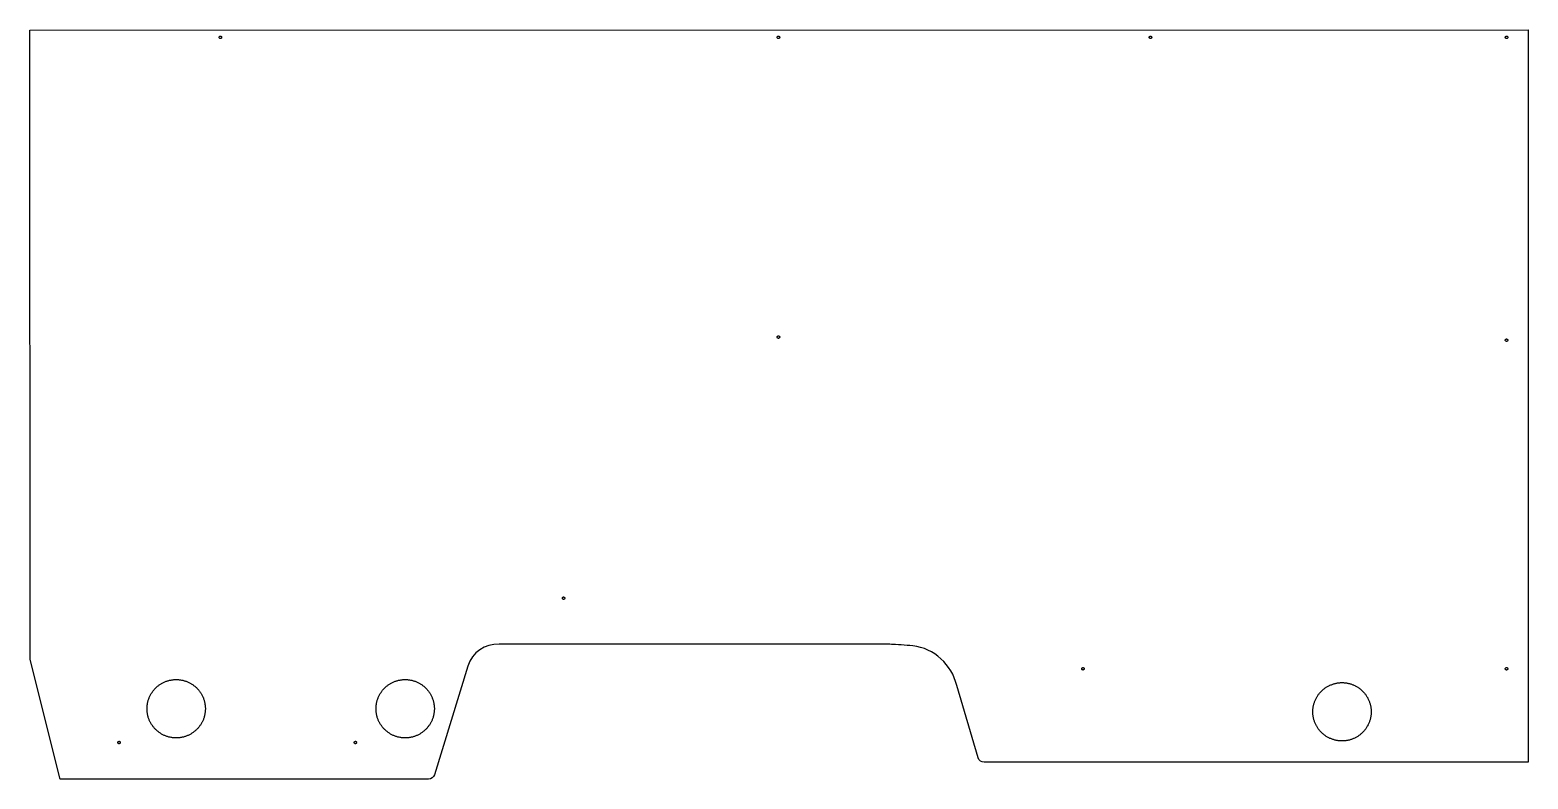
# Model space of a CAD drawing. Extents: x 358 to 7671, y 1345 to 7758.
# Drawn here: x 1584 to 4024, y 3056 to 4275 of the extents above; entities that cross this region are included whole.
import ezdxf

# ---------------------------------------------------------------- set-up
doc = ezdxf.new("R2010")
doc.units = 0
doc.layers.add('Default Layer', color=1, linetype='CONTINUOUS')

msp = doc.modelspace()

# ---------------------------------------------------------------- linework, layer by layer
at = {"layer": 'Default Layer'}
msp.add_lwpolyline([(1584, 4275.3), (4024.2, 4275.4), (4024.2, 3083.2), (3618.7, 3083.2), (3138.2, 3083.2, -0.342166), (3128.5, 3090.7), (3093.6, 3208.2, 0.312255), (3021.9, 3273), (3017.3, 3273.3), (3012.6, 3273.6), (3003.3, 3274.2), (2998.7, 3274.5), (2994, 3274.8), (2989.4, 3275.1), (2987.1, 3275.2), (2984.7, 3275.3), (2982.4, 3275.3), (2977.8, 3275.3), (2962.4, 3275.4), (2939.4, 3275.4), (2909.7, 3275.4), (2833.7, 3275.4), (2741.3, 3275.4), (2535.5, 3275.3), (2436.1, 3275.3), (2348.4, 3275.3, 0.346951), (2297.5, 3239.9), (2242.9, 3063, -0.328982), (2233.3, 3056), (1927.8, 3056), (1633, 3056), (1584.2, 3250.4), (1584, 4275.3)], format="xyb", close=True, dxfattribs=at)
for points in [[(1896.2, 4263.4), (1896.2, 4263.2), (1896.1, 4263), (1896.1, 4262.8), (1896, 4262.7), (1895.9, 4262.5), (1895.8, 4262.3), (1895.7, 4262.2), (1895.6, 4262), (1895.5, 4261.9), (1895.3, 4261.8), (1895.1, 4261.7), (1895, 4261.6), (1894.8, 4261.5), (1894.6, 4261.5), (1894.4, 4261.4), (1894.2, 4261.4), (1894, 4261.4), (1893.8, 4261.5), (1893.6, 4261.5), (1893.4, 4261.6), (1893.2, 4261.7), (1893.1, 4261.8), (1892.9, 4261.9), (1892.8, 4262), (1892.6, 4262.2), (1892.5, 4262.3), (1892.4, 4262.5), (1892.3, 4262.7), (1892.3, 4262.8), (1892.2, 4263), (1892.2, 4263.2), (1892.2, 4263.4), (1892.2, 4263.6), (1892.2, 4263.8), (1892.3, 4264), (1892.3, 4264.2), (1892.4, 4264.4), (1892.5, 4264.6), (1892.6, 4264.7), (1892.8, 4264.8), (1892.9, 4265), (1893.1, 4265.1), (1893.2, 4265.2), (1893.4, 4265.3), (1893.6, 4265.3), (1893.8, 4265.4), (1894, 4265.4), (1894.2, 4265.4), (1894.4, 4265.4), (1894.6, 4265.4), (1894.8, 4265.3), (1895, 4265.3), (1895.1, 4265.2), (1895.3, 4265.1), (1895.5, 4265), (1895.6, 4264.8), (1895.7, 4264.7), (1895.8, 4264.6), (1895.9, 4264.4), (1896, 4264.2), (1896.1, 4264), (1896.1, 4263.8), (1896.2, 4263.6), (1896.2, 4263.4)], [(2805.2, 4263.4), (2805.2, 4263.2), (2805.1, 4263), (2805.1, 4262.8), (2805, 4262.7), (2804.9, 4262.5), (2804.8, 4262.3), (2804.7, 4262.2), (2804.6, 4262), (2804.5, 4261.9), (2804.3, 4261.8), (2804.1, 4261.7), (2804, 4261.6), (2803.8, 4261.5), (2803.6, 4261.5), (2803.4, 4261.4), (2803.2, 4261.4), (2803, 4261.4), (2802.8, 4261.5), (2802.6, 4261.5), (2802.4, 4261.6), (2802.2, 4261.7), (2802.1, 4261.8), (2801.9, 4261.9), (2801.8, 4262), (2801.6, 4262.2), (2801.5, 4262.3), (2801.4, 4262.5), (2801.3, 4262.7), (2801.3, 4262.8), (2801.2, 4263), (2801.2, 4263.2), (2801.2, 4263.4), (2801.2, 4263.6), (2801.2, 4263.8), (2801.3, 4264), (2801.3, 4264.2), (2801.4, 4264.4), (2801.5, 4264.6), (2801.6, 4264.7), (2801.8, 4264.8), (2801.9, 4265), (2802.1, 4265.1), (2802.2, 4265.2), (2802.4, 4265.3), (2802.6, 4265.3), (2802.8, 4265.4), (2803, 4265.4), (2803.2, 4265.4), (2803.4, 4265.4), (2803.6, 4265.4), (2803.8, 4265.3), (2804, 4265.3), (2804.1, 4265.2), (2804.3, 4265.1), (2804.5, 4265), (2804.6, 4264.8), (2804.7, 4264.7), (2804.8, 4264.6), (2804.9, 4264.4), (2805, 4264.2), (2805.1, 4264), (2805.1, 4263.8), (2805.2, 4263.6), (2805.2, 4263.4)], [(3411.2, 4263.4), (3411.2, 4263.2), (3411.1, 4263), (3411.1, 4262.8), (3411, 4262.7), (3410.9, 4262.5), (3410.8, 4262.3), (3410.7, 4262.2), (3410.6, 4262), (3410.5, 4261.9), (3410.3, 4261.8), (3410.1, 4261.7), (3410, 4261.6), (3409.8, 4261.5), (3409.6, 4261.5), (3409.4, 4261.4), (3409.2, 4261.4), (3409, 4261.4), (3408.8, 4261.5), (3408.6, 4261.5), (3408.4, 4261.6), (3408.2, 4261.7), (3408.1, 4261.8), (3407.9, 4261.9), (3407.8, 4262), (3407.6, 4262.2), (3407.5, 4262.3), (3407.4, 4262.5), (3407.3, 4262.7), (3407.3, 4262.8), (3407.2, 4263), (3407.2, 4263.2), (3407.2, 4263.4), (3407.2, 4263.6), (3407.2, 4263.8), (3407.3, 4264), (3407.3, 4264.2), (3407.4, 4264.4), (3407.5, 4264.6), (3407.6, 4264.7), (3407.8, 4264.8), (3407.9, 4265), (3408.1, 4265.1), (3408.2, 4265.2), (3408.4, 4265.3), (3408.6, 4265.3), (3408.8, 4265.4), (3409, 4265.4), (3409.2, 4265.4), (3409.4, 4265.4), (3409.6, 4265.4), (3409.8, 4265.3), (3410, 4265.3), (3410.1, 4265.2), (3410.3, 4265.1), (3410.5, 4265), (3410.6, 4264.8), (3410.7, 4264.7), (3410.8, 4264.6), (3410.9, 4264.4), (3411, 4264.2), (3411.1, 4264), (3411.1, 4263.8), (3411.2, 4263.6), (3411.2, 4263.4)], [(3991.2, 4263.4), (3991.2, 4263.2), (3991.1, 4263), (3991.1, 4262.8), (3991, 4262.7), (3990.9, 4262.5), (3990.8, 4262.3), (3990.7, 4262.2), (3990.6, 4262), (3990.5, 4261.9), (3990.3, 4261.8), (3990.1, 4261.7), (3990, 4261.6), (3989.8, 4261.5), (3989.6, 4261.5), (3989.4, 4261.4), (3989.2, 4261.4), (3989, 4261.4), (3988.8, 4261.5), (3988.6, 4261.5), (3988.4, 4261.6), (3988.2, 4261.7), (3988.1, 4261.8), (3987.9, 4261.9), (3987.8, 4262), (3987.6, 4262.2), (3987.5, 4262.3), (3987.4, 4262.5), (3987.3, 4262.7), (3987.3, 4262.8), (3987.2, 4263), (3987.2, 4263.2), (3987.2, 4263.4), (3987.2, 4263.6), (3987.2, 4263.8), (3987.3, 4264), (3987.3, 4264.2), (3987.4, 4264.4), (3987.5, 4264.6), (3987.6, 4264.7), (3987.8, 4264.8), (3987.9, 4265), (3988.1, 4265.1), (3988.2, 4265.2), (3988.4, 4265.3), (3988.6, 4265.3), (3988.8, 4265.4), (3989, 4265.4), (3989.2, 4265.4), (3989.4, 4265.4), (3989.6, 4265.4), (3989.8, 4265.3), (3990, 4265.3), (3990.1, 4265.2), (3990.3, 4265.1), (3990.5, 4265), (3990.6, 4264.8), (3990.7, 4264.7), (3990.8, 4264.6), (3990.9, 4264.4), (3991, 4264.2), (3991.1, 4264), (3991.1, 4263.8), (3991.2, 4263.6), (3991.2, 4263.4)], [(2805.2, 3775.4), (2805.2, 3775.2), (2805.1, 3775), (2805.1, 3774.8), (2805, 3774.7), (2804.9, 3774.5), (2804.8, 3774.3), (2804.7, 3774.2), (2804.6, 3774), (2804.5, 3773.9), (2804.3, 3773.8), (2804.1, 3773.7), (2804, 3773.6), (2803.8, 3773.5), (2803.6, 3773.5), (2803.4, 3773.4), (2803.2, 3773.4), (2803, 3773.4), (2802.8, 3773.5), (2802.6, 3773.5), (2802.4, 3773.6), (2802.2, 3773.7), (2802.1, 3773.8), (2801.9, 3773.9), (2801.8, 3774), (2801.6, 3774.2), (2801.5, 3774.3), (2801.4, 3774.5), (2801.3, 3774.7), (2801.3, 3774.8), (2801.2, 3775), (2801.2, 3775.2), (2801.2, 3775.4), (2801.2, 3775.6), (2801.2, 3775.8), (2801.3, 3776), (2801.3, 3776.2), (2801.4, 3776.4), (2801.5, 3776.6), (2801.6, 3776.7), (2801.8, 3776.8), (2801.9, 3777), (2802.1, 3777.1), (2802.2, 3777.2), (2802.4, 3777.3), (2802.6, 3777.3), (2802.8, 3777.4), (2803, 3777.4), (2803.2, 3777.4), (2803.4, 3777.4), (2803.6, 3777.4), (2803.8, 3777.3), (2804, 3777.3), (2804.1, 3777.2), (2804.3, 3777.1), (2804.5, 3777), (2804.6, 3776.8), (2804.7, 3776.7), (2804.8, 3776.6), (2804.9, 3776.4), (2805, 3776.2), (2805.1, 3776), (2805.1, 3775.8), (2805.2, 3775.6), (2805.2, 3775.4)], [(3991.2, 3770.4), (3991.2, 3770.2), (3991.1, 3770), (3991.1, 3769.8), (3991, 3769.7), (3990.9, 3769.5), (3990.8, 3769.3), (3990.7, 3769.2), (3990.6, 3769), (3990.5, 3768.9), (3990.3, 3768.8), (3990.1, 3768.7), (3990, 3768.6), (3989.8, 3768.5), (3989.6, 3768.5), (3989.4, 3768.4), (3989.2, 3768.4), (3989, 3768.4), (3988.8, 3768.5), (3988.6, 3768.5), (3988.4, 3768.6), (3988.2, 3768.7), (3988.1, 3768.8), (3987.9, 3768.9), (3987.8, 3769), (3987.6, 3769.2), (3987.5, 3769.3), (3987.4, 3769.5), (3987.3, 3769.7), (3987.3, 3769.8), (3987.2, 3770), (3987.2, 3770.2), (3987.2, 3770.4), (3987.2, 3770.6), (3987.2, 3770.8), (3987.3, 3771), (3987.3, 3771.2), (3987.4, 3771.4), (3987.5, 3771.6), (3987.6, 3771.7), (3987.8, 3771.8), (3987.9, 3772), (3988.1, 3772.1), (3988.2, 3772.2), (3988.4, 3772.3), (3988.6, 3772.3), (3988.8, 3772.4), (3989, 3772.4), (3989.2, 3772.4), (3989.4, 3772.4), (3989.6, 3772.4), (3989.8, 3772.3), (3990, 3772.3), (3990.1, 3772.2), (3990.3, 3772.1), (3990.5, 3772), (3990.6, 3771.8), (3990.7, 3771.7), (3990.8, 3771.6), (3990.9, 3771.4), (3991, 3771.2), (3991.1, 3771), (3991.1, 3770.8), (3991.2, 3770.6), (3991.2, 3770.4)], [(2455.2, 3350.4), (2455.2, 3350.2), (2455.1, 3350), (2455.1, 3349.8), (2455, 3349.7), (2454.9, 3349.5), (2454.8, 3349.3), (2454.7, 3349.2), (2454.6, 3349), (2454.5, 3348.9), (2454.3, 3348.8), (2454.1, 3348.7), (2454, 3348.6), (2453.8, 3348.5), (2453.6, 3348.5), (2453.4, 3348.4), (2453.2, 3348.4), (2453, 3348.4), (2452.8, 3348.5), (2452.6, 3348.5), (2452.4, 3348.6), (2452.2, 3348.7), (2452.1, 3348.8), (2451.9, 3348.9), (2451.8, 3349), (2451.6, 3349.2), (2451.5, 3349.3), (2451.4, 3349.5), (2451.3, 3349.7), (2451.3, 3349.8), (2451.2, 3350), (2451.2, 3350.2), (2451.2, 3350.4), (2451.2, 3350.6), (2451.2, 3350.8), (2451.3, 3351), (2451.3, 3351.2), (2451.4, 3351.4), (2451.5, 3351.6), (2451.6, 3351.7), (2451.8, 3351.8), (2451.9, 3352), (2452.1, 3352.1), (2452.2, 3352.2), (2452.4, 3352.3), (2452.6, 3352.3), (2452.8, 3352.4), (2453, 3352.4), (2453.2, 3352.4), (2453.4, 3352.4), (2453.6, 3352.4), (2453.8, 3352.3), (2454, 3352.3), (2454.1, 3352.2), (2454.3, 3352.1), (2454.5, 3352), (2454.6, 3351.8), (2454.7, 3351.7), (2454.8, 3351.6), (2454.9, 3351.4), (2455, 3351.2), (2455.1, 3351), (2455.1, 3350.8), (2455.2, 3350.6), (2455.2, 3350.4)], [(3301.2, 3235.4), (3301.2, 3235.2), (3301.1, 3235), (3301.1, 3234.8), (3301, 3234.7), (3300.9, 3234.5), (3300.8, 3234.3), (3300.7, 3234.2), (3300.6, 3234), (3300.5, 3233.9), (3300.3, 3233.8), (3300.1, 3233.7), (3300, 3233.6), (3299.8, 3233.5), (3299.6, 3233.5), (3299.4, 3233.4), (3299.2, 3233.4), (3299, 3233.4), (3298.8, 3233.5), (3298.6, 3233.5), (3298.4, 3233.6), (3298.2, 3233.7), (3298.1, 3233.8), (3297.9, 3233.9), (3297.8, 3234), (3297.6, 3234.2), (3297.5, 3234.3), (3297.4, 3234.5), (3297.3, 3234.7), (3297.3, 3234.8), (3297.2, 3235), (3297.2, 3235.2), (3297.2, 3235.4), (3297.2, 3235.6), (3297.2, 3235.8), (3297.3, 3236), (3297.3, 3236.2), (3297.4, 3236.4), (3297.5, 3236.6), (3297.6, 3236.7), (3297.8, 3236.8), (3297.9, 3237), (3298.1, 3237.1), (3298.2, 3237.2), (3298.4, 3237.3), (3298.6, 3237.3), (3298.8, 3237.4), (3299, 3237.4), (3299.2, 3237.4), (3299.4, 3237.4), (3299.6, 3237.4), (3299.8, 3237.3), (3300, 3237.3), (3300.1, 3237.2), (3300.3, 3237.1), (3300.5, 3237), (3300.6, 3236.8), (3300.7, 3236.7), (3300.8, 3236.6), (3300.9, 3236.4), (3301, 3236.2), (3301.1, 3236), (3301.1, 3235.8), (3301.2, 3235.6), (3301.2, 3235.4)], [(3991.2, 3235.4), (3991.2, 3235.2), (3991.1, 3235), (3991.1, 3234.8), (3991, 3234.7), (3990.9, 3234.5), (3990.8, 3234.3), (3990.7, 3234.2), (3990.6, 3234), (3990.5, 3233.9), (3990.3, 3233.8), (3990.1, 3233.7), (3990, 3233.6), (3989.8, 3233.5), (3989.6, 3233.5), (3989.4, 3233.4), (3989.2, 3233.4), (3989, 3233.4), (3988.8, 3233.5), (3988.6, 3233.5), (3988.4, 3233.6), (3988.2, 3233.7), (3988.1, 3233.8), (3987.9, 3233.9), (3987.8, 3234), (3987.6, 3234.2), (3987.5, 3234.3), (3987.4, 3234.5), (3987.3, 3234.7), (3987.3, 3234.8), (3987.2, 3235), (3987.2, 3235.2), (3987.2, 3235.4), (3987.2, 3235.6), (3987.2, 3235.8), (3987.3, 3236), (3987.3, 3236.2), (3987.4, 3236.4), (3987.5, 3236.6), (3987.6, 3236.7), (3987.8, 3236.8), (3987.9, 3237), (3988.1, 3237.1), (3988.2, 3237.2), (3988.4, 3237.3), (3988.6, 3237.3), (3988.8, 3237.4), (3989, 3237.4), (3989.2, 3237.4), (3989.4, 3237.4), (3989.6, 3237.4), (3989.8, 3237.3), (3990, 3237.3), (3990.1, 3237.2), (3990.3, 3237.1), (3990.5, 3237), (3990.6, 3236.8), (3990.7, 3236.7), (3990.8, 3236.6), (3990.9, 3236.4), (3991, 3236.2), (3991.1, 3236), (3991.1, 3235.8), (3991.2, 3235.6), (3991.2, 3235.4)], [(1774.7, 3170.4), (1774.7, 3171.7), (1774.7, 3172.9), (1774.8, 3174.1), (1774.9, 3175.3), (1775.1, 3176.5), (1775.2, 3177.7), (1775.4, 3178.8), (1775.7, 3180), (1775.9, 3181.2), (1776.2, 3182.3), (1776.5, 3183.4), (1776.8, 3184.6), (1777.2, 3185.7), (1777.6, 3186.8), (1778, 3187.9), (1778.4, 3188.9), (1778.9, 3190), (1779.4, 3191), (1779.9, 3192.1), (1780.4, 3193.1), (1781, 3194.1), (1781.6, 3195.1), (1782.2, 3196), (1782.8, 3197), (1783.4, 3197.9), (1784.1, 3198.9), (1784.8, 3199.8), (1785.5, 3200.6), (1786.3, 3201.5), (1787, 3202.4), (1787.8, 3203.2), (1788.6, 3204), (1789.4, 3204.8), (1790.2, 3205.6), (1791.1, 3206.4), (1792, 3207.1), (1792.9, 3207.8), (1793.8, 3208.5), (1794.7, 3209.2), (1795.6, 3209.8), (1796.6, 3210.5), (1797.6, 3211.1), (1798.5, 3211.6), (1799.5, 3212.2), (1800.6, 3212.7), (1801.6, 3213.2), (1802.6, 3213.7), (1803.7, 3214.2), (1804.8, 3214.6), (1805.9, 3215.1), (1807, 3215.4), (1808.1, 3215.8), (1809.2, 3216.1), (1810.3, 3216.4), (1811.5, 3216.7), (1812.6, 3217), (1813.8, 3217.2), (1815, 3217.4), (1816.1, 3217.6), (1817.3, 3217.7), (1818.5, 3217.8), (1819.7, 3217.9), (1821, 3217.9), (1822.2, 3217.9), (1823.4, 3217.9), (1824.6, 3217.9), (1825.8, 3217.8), (1827, 3217.7), (1828.2, 3217.6), (1829.4, 3217.4), (1830.6, 3217.2), (1831.8, 3217), (1832.9, 3216.7), (1834.1, 3216.4), (1835.2, 3216.1), (1836.3, 3215.8), (1837.4, 3215.4), (1838.5, 3215.1), (1839.6, 3214.6), (1840.7, 3214.2), (1841.7, 3213.7), (1842.8, 3213.2), (1843.8, 3212.7), (1844.8, 3212.2), (1845.8, 3211.6), (1846.8, 3211.1), (1847.8, 3210.5), (1848.7, 3209.8), (1849.7, 3209.2), (1850.6, 3208.5), (1851.5, 3207.8), (1852.4, 3207.1), (1853.3, 3206.4), (1854.1, 3205.6), (1855, 3204.8), (1855.8, 3204), (1856.6, 3203.2), (1857.3, 3202.4), (1858.1, 3201.5), (1858.8, 3200.6), (1859.6, 3199.8), (1860.2, 3198.9), (1860.9, 3197.9), (1861.6, 3197), (1862.2, 3196), (1862.8, 3195.1), (1863.4, 3194.1), (1864, 3193.1), (1864.5, 3192.1), (1865, 3191), (1865.5, 3190), (1866, 3188.9), (1866.4, 3187.9), (1866.8, 3186.8), (1867.2, 3185.7), (1867.6, 3184.6), (1867.9, 3183.4), (1868.2, 3182.3), (1868.5, 3181.2), (1868.7, 3180), (1868.9, 3178.8), (1869.1, 3177.7), (1869.3, 3176.5), (1869.4, 3175.3), (1869.5, 3174.1), (1869.6, 3172.9), (1869.7, 3171.7), (1869.7, 3170.4), (1869.7, 3169.2), (1869.6, 3168), (1869.5, 3166.8), (1869.4, 3165.6), (1869.3, 3164.4), (1869.1, 3163.2), (1868.9, 3162), (1868.7, 3160.9), (1868.5, 3159.7), (1868.2, 3158.6), (1867.9, 3157.4), (1867.6, 3156.3), (1867.2, 3155.2), (1866.8, 3154.1), (1866.4, 3153), (1866, 3151.9), (1865.5, 3150.9), (1865, 3149.8), (1864.5, 3148.8), (1864, 3147.8), (1863.4, 3146.8), (1862.8, 3145.8), (1862.2, 3144.8), (1861.6, 3143.9), (1860.9, 3142.9), (1860.2, 3142), (1859.6, 3141.1), (1858.8, 3140.2), (1858.1, 3139.3), (1857.3, 3138.5), (1856.6, 3137.7), (1855.8, 3136.8), (1855, 3136), (1854.1, 3135.3), (1853.3, 3134.5), (1852.4, 3133.8), (1851.5, 3133.1), (1850.6, 3132.4), (1849.7, 3131.7), (1848.7, 3131), (1847.8, 3130.4), (1846.8, 3129.8), (1845.8, 3129.2), (1844.8, 3128.7), (1843.8, 3128.1), (1842.8, 3127.6), (1841.7, 3127.1), (1840.7, 3126.7), (1839.6, 3126.2), (1838.5, 3125.8), (1837.4, 3125.4), (1836.3, 3125.1), (1835.2, 3124.7), (1834.1, 3124.4), (1832.9, 3124.2), (1831.8, 3123.9), (1830.6, 3123.7), (1829.4, 3123.5), (1828.2, 3123.3), (1827, 3123.2), (1825.8, 3123.1), (1824.6, 3123), (1823.4, 3122.9), (1822.2, 3122.9), (1821, 3122.9), (1819.7, 3123), (1818.5, 3123.1), (1817.3, 3123.2), (1816.1, 3123.3), (1815, 3123.5), (1813.8, 3123.7), (1812.6, 3123.9), (1811.5, 3124.2), (1810.3, 3124.4), (1809.2, 3124.7), (1808.1, 3125.1), (1807, 3125.4), (1805.9, 3125.8), (1804.8, 3126.2), (1803.7, 3126.7), (1802.6, 3127.1), (1801.6, 3127.6), (1800.6, 3128.1), (1799.5, 3128.7), (1798.5, 3129.2), (1797.6, 3129.8), (1796.6, 3130.4), (1795.6, 3131), (1794.7, 3131.7), (1793.8, 3132.4), (1792.9, 3133.1), (1792, 3133.8), (1791.1, 3134.5), (1790.2, 3135.3), (1789.4, 3136), (1788.6, 3136.8), (1787.8, 3137.7), (1787, 3138.5), (1786.3, 3139.3), (1785.5, 3140.2), (1784.8, 3141.1), (1784.1, 3142), (1783.4, 3142.9), (1782.8, 3143.9), (1782.2, 3144.8), (1781.6, 3145.8), (1781, 3146.8), (1780.4, 3147.8), (1779.9, 3148.8), (1779.4, 3149.8), (1778.9, 3150.9), (1778.4, 3151.9), (1778, 3153), (1777.6, 3154.1), (1777.2, 3155.2), (1776.8, 3156.3), (1776.5, 3157.4), (1776.2, 3158.6), (1775.9, 3159.7), (1775.7, 3160.9), (1775.4, 3162), (1775.2, 3163.2), (1775.1, 3164.4), (1774.9, 3165.6), (1774.8, 3166.8), (1774.7, 3168), (1774.7, 3169.2), (1774.7, 3170.4)], [(2147.7, 3170.4), (2147.7, 3171.7), (2147.7, 3172.9), (2147.8, 3174.1), (2147.9, 3175.3), (2148.1, 3176.5), (2148.2, 3177.7), (2148.4, 3178.8), (2148.7, 3180), (2148.9, 3181.2), (2149.2, 3182.3), (2149.5, 3183.4), (2149.8, 3184.6), (2150.2, 3185.7), (2150.6, 3186.8), (2151, 3187.9), (2151.4, 3188.9), (2151.9, 3190), (2152.4, 3191), (2152.9, 3192.1), (2153.4, 3193.1), (2154, 3194.1), (2154.6, 3195.1), (2155.2, 3196), (2155.8, 3197), (2156.4, 3197.9), (2157.1, 3198.9), (2157.8, 3199.8), (2158.5, 3200.6), (2159.3, 3201.5), (2160, 3202.4), (2160.8, 3203.2), (2161.6, 3204), (2162.4, 3204.8), (2163.2, 3205.6), (2164.1, 3206.4), (2165, 3207.1), (2165.9, 3207.8), (2166.8, 3208.5), (2167.7, 3209.2), (2168.6, 3209.8), (2169.6, 3210.5), (2170.6, 3211.1), (2171.5, 3211.6), (2172.5, 3212.2), (2173.6, 3212.7), (2174.6, 3213.2), (2175.6, 3213.7), (2176.7, 3214.2), (2177.8, 3214.6), (2178.9, 3215.1), (2180, 3215.4), (2181.1, 3215.8), (2182.2, 3216.1), (2183.3, 3216.4), (2184.5, 3216.7), (2185.6, 3217), (2186.8, 3217.2), (2188, 3217.4), (2189.1, 3217.6), (2190.3, 3217.7), (2191.5, 3217.8), (2192.7, 3217.9), (2194, 3217.9), (2195.2, 3217.9), (2196.4, 3217.9), (2197.6, 3217.9), (2198.8, 3217.8), (2200, 3217.7), (2201.2, 3217.6), (2202.4, 3217.4), (2203.6, 3217.2), (2204.8, 3217), (2205.9, 3216.7), (2207.1, 3216.4), (2208.2, 3216.1), (2209.3, 3215.8), (2210.4, 3215.4), (2211.5, 3215.1), (2212.6, 3214.6), (2213.7, 3214.2), (2214.7, 3213.7), (2215.8, 3213.2), (2216.8, 3212.7), (2217.8, 3212.2), (2218.8, 3211.6), (2219.8, 3211.1), (2220.8, 3210.5), (2221.7, 3209.8), (2222.7, 3209.2), (2223.6, 3208.5), (2224.5, 3207.8), (2225.4, 3207.1), (2226.3, 3206.4), (2227.1, 3205.6), (2228, 3204.8), (2228.8, 3204), (2229.6, 3203.2), (2230.3, 3202.4), (2231.1, 3201.5), (2231.8, 3200.6), (2232.6, 3199.8), (2233.2, 3198.9), (2233.9, 3197.9), (2234.6, 3197), (2235.2, 3196), (2235.8, 3195.1), (2236.4, 3194.1), (2237, 3193.1), (2237.5, 3192.1), (2238, 3191), (2238.5, 3190), (2239, 3188.9), (2239.4, 3187.9), (2239.8, 3186.8), (2240.2, 3185.7), (2240.6, 3184.6), (2240.9, 3183.4), (2241.2, 3182.3), (2241.5, 3181.2), (2241.7, 3180), (2241.9, 3178.8), (2242.1, 3177.7), (2242.3, 3176.5), (2242.4, 3175.3), (2242.5, 3174.1), (2242.6, 3172.9), (2242.7, 3171.7), (2242.7, 3170.4), (2242.7, 3169.2), (2242.6, 3168), (2242.5, 3166.8), (2242.4, 3165.6), (2242.3, 3164.4), (2242.1, 3163.2), (2241.9, 3162), (2241.7, 3160.9), (2241.5, 3159.7), (2241.2, 3158.6), (2240.9, 3157.4), (2240.6, 3156.3), (2240.2, 3155.2), (2239.8, 3154.1), (2239.4, 3153), (2239, 3151.9), (2238.5, 3150.9), (2238, 3149.8), (2237.5, 3148.8), (2237, 3147.8), (2236.4, 3146.8), (2235.8, 3145.8), (2235.2, 3144.8), (2234.6, 3143.9), (2233.9, 3142.9), (2233.2, 3142), (2232.6, 3141.1), (2231.8, 3140.2), (2231.1, 3139.3), (2230.3, 3138.5), (2229.6, 3137.7), (2228.8, 3136.8), (2228, 3136), (2227.1, 3135.3), (2226.3, 3134.5), (2225.4, 3133.8), (2224.5, 3133.1), (2223.6, 3132.4), (2222.7, 3131.7), (2221.7, 3131), (2220.8, 3130.4), (2219.8, 3129.8), (2218.8, 3129.2), (2217.8, 3128.7), (2216.8, 3128.1), (2215.8, 3127.6), (2214.7, 3127.1), (2213.7, 3126.7), (2212.6, 3126.2), (2211.5, 3125.8), (2210.4, 3125.4), (2209.3, 3125.1), (2208.2, 3124.7), (2207.1, 3124.4), (2205.9, 3124.2), (2204.8, 3123.9), (2203.6, 3123.7), (2202.4, 3123.5), (2201.2, 3123.3), (2200, 3123.2), (2198.8, 3123.1), (2197.6, 3123), (2196.4, 3122.9), (2195.2, 3122.9), (2194, 3122.9), (2192.7, 3123), (2191.5, 3123.1), (2190.3, 3123.2), (2189.1, 3123.3), (2188, 3123.5), (2186.8, 3123.7), (2185.6, 3123.9), (2184.5, 3124.2), (2183.3, 3124.4), (2182.2, 3124.7), (2181.1, 3125.1), (2180, 3125.4), (2178.9, 3125.8), (2177.8, 3126.2), (2176.7, 3126.7), (2175.6, 3127.1), (2174.6, 3127.6), (2173.6, 3128.1), (2172.5, 3128.7), (2171.5, 3129.2), (2170.6, 3129.8), (2169.6, 3130.4), (2168.6, 3131), (2167.7, 3131.7), (2166.8, 3132.4), (2165.9, 3133.1), (2165, 3133.8), (2164.1, 3134.5), (2163.2, 3135.3), (2162.4, 3136), (2161.6, 3136.8), (2160.8, 3137.7), (2160, 3138.5), (2159.3, 3139.3), (2158.5, 3140.2), (2157.8, 3141.1), (2157.1, 3142), (2156.4, 3142.9), (2155.8, 3143.9), (2155.2, 3144.8), (2154.6, 3145.8), (2154, 3146.8), (2153.4, 3147.8), (2152.9, 3148.8), (2152.4, 3149.8), (2151.9, 3150.9), (2151.4, 3151.9), (2151, 3153), (2150.6, 3154.1), (2150.2, 3155.2), (2149.8, 3156.3), (2149.5, 3157.4), (2149.2, 3158.6), (2148.9, 3159.7), (2148.7, 3160.9), (2148.4, 3162), (2148.2, 3163.2), (2148.1, 3164.4), (2147.9, 3165.6), (2147.8, 3166.8), (2147.7, 3168), (2147.7, 3169.2), (2147.7, 3170.4)], [(3673.7, 3165.4), (3673.7, 3166.7), (3673.7, 3167.9), (3673.8, 3169.1), (3673.9, 3170.3), (3674.1, 3171.5), (3674.2, 3172.7), (3674.4, 3173.8), (3674.7, 3175), (3674.9, 3176.2), (3675.2, 3177.3), (3675.5, 3178.4), (3675.8, 3179.6), (3676.2, 3180.7), (3676.6, 3181.8), (3677, 3182.9), (3677.4, 3183.9), (3677.9, 3185), (3678.4, 3186), (3678.9, 3187.1), (3679.4, 3188.1), (3680, 3189.1), (3680.6, 3190.1), (3681.2, 3191), (3681.8, 3192), (3682.4, 3192.9), (3683.1, 3193.9), (3683.8, 3194.8), (3684.5, 3195.6), (3685.3, 3196.5), (3686, 3197.4), (3686.8, 3198.2), (3687.6, 3199), (3688.4, 3199.8), (3689.2, 3200.6), (3690.1, 3201.4), (3691, 3202.1), (3691.9, 3202.8), (3692.8, 3203.5), (3693.7, 3204.2), (3694.6, 3204.8), (3695.6, 3205.5), (3696.6, 3206.1), (3697.5, 3206.6), (3698.5, 3207.2), (3699.6, 3207.7), (3700.6, 3208.2), (3701.6, 3208.7), (3702.7, 3209.2), (3703.8, 3209.6), (3704.9, 3210.1), (3706, 3210.4), (3707.1, 3210.8), (3708.2, 3211.1), (3709.3, 3211.4), (3710.5, 3211.7), (3711.6, 3212), (3712.8, 3212.2), (3714, 3212.4), (3715.1, 3212.6), (3716.3, 3212.7), (3717.5, 3212.8), (3718.7, 3212.9), (3720, 3212.9), (3721.2, 3212.9), (3722.4, 3212.9), (3723.6, 3212.9), (3724.8, 3212.8), (3726, 3212.7), (3727.2, 3212.6), (3728.4, 3212.4), (3729.6, 3212.2), (3730.8, 3212), (3731.9, 3211.7), (3733.1, 3211.4), (3734.2, 3211.1), (3735.3, 3210.8), (3736.4, 3210.4), (3737.5, 3210.1), (3738.6, 3209.6), (3739.7, 3209.2), (3740.7, 3208.7), (3741.8, 3208.2), (3742.8, 3207.7), (3743.8, 3207.2), (3744.8, 3206.6), (3745.8, 3206.1), (3746.8, 3205.5), (3747.7, 3204.8), (3748.7, 3204.2), (3749.6, 3203.5), (3750.5, 3202.8), (3751.4, 3202.1), (3752.3, 3201.4), (3753.1, 3200.6), (3754, 3199.8), (3754.8, 3199), (3755.6, 3198.2), (3756.3, 3197.4), (3757.1, 3196.5), (3757.8, 3195.6), (3758.6, 3194.8), (3759.2, 3193.9), (3759.9, 3192.9), (3760.6, 3192), (3761.2, 3191), (3761.8, 3190.1), (3762.4, 3189.1), (3763, 3188.1), (3763.5, 3187.1), (3764, 3186), (3764.5, 3185), (3765, 3183.9), (3765.4, 3182.9), (3765.8, 3181.8), (3766.2, 3180.7), (3766.6, 3179.6), (3766.9, 3178.4), (3767.2, 3177.3), (3767.5, 3176.2), (3767.7, 3175), (3767.9, 3173.8), (3768.1, 3172.7), (3768.3, 3171.5), (3768.4, 3170.3), (3768.5, 3169.1), (3768.6, 3167.9), (3768.7, 3166.7), (3768.7, 3165.4), (3768.7, 3164.2), (3768.6, 3163), (3768.5, 3161.8), (3768.4, 3160.6), (3768.3, 3159.4), (3768.1, 3158.2), (3767.9, 3157), (3767.7, 3155.9), (3767.5, 3154.7), (3767.2, 3153.6), (3766.9, 3152.4), (3766.6, 3151.3), (3766.2, 3150.2), (3765.8, 3149.1), (3765.4, 3148), (3765, 3146.9), (3764.5, 3145.9), (3764, 3144.8), (3763.5, 3143.8), (3763, 3142.8), (3762.4, 3141.8), (3761.8, 3140.8), (3761.2, 3139.8), (3760.6, 3138.9), (3759.9, 3137.9), (3759.2, 3137), (3758.6, 3136.1), (3757.8, 3135.2), (3757.1, 3134.3), (3756.3, 3133.5), (3755.6, 3132.7), (3754.8, 3131.8), (3754, 3131), (3753.1, 3130.3), (3752.3, 3129.5), (3751.4, 3128.8), (3750.5, 3128.1), (3749.6, 3127.4), (3748.7, 3126.7), (3747.7, 3126), (3746.8, 3125.4), (3745.8, 3124.8), (3744.8, 3124.2), (3743.8, 3123.7), (3742.8, 3123.1), (3741.8, 3122.6), (3740.7, 3122.1), (3739.7, 3121.7), (3738.6, 3121.2), (3737.5, 3120.8), (3736.4, 3120.4), (3735.3, 3120.1), (3734.2, 3119.7), (3733.1, 3119.4), (3731.9, 3119.2), (3730.8, 3118.9), (3729.6, 3118.7), (3728.4, 3118.5), (3727.2, 3118.3), (3726, 3118.2), (3724.8, 3118.1), (3723.6, 3118), (3722.4, 3117.9), (3721.2, 3117.9), (3720, 3117.9), (3718.7, 3118), (3717.5, 3118.1), (3716.3, 3118.2), (3715.1, 3118.3), (3714, 3118.5), (3712.8, 3118.7), (3711.6, 3118.9), (3710.5, 3119.2), (3709.3, 3119.4), (3708.2, 3119.7), (3707.1, 3120.1), (3706, 3120.4), (3704.9, 3120.8), (3703.8, 3121.2), (3702.7, 3121.7), (3701.6, 3122.1), (3700.6, 3122.6), (3699.6, 3123.1), (3698.5, 3123.7), (3697.5, 3124.2), (3696.6, 3124.8), (3695.6, 3125.4), (3694.6, 3126), (3693.7, 3126.7), (3692.8, 3127.4), (3691.9, 3128.1), (3691, 3128.8), (3690.1, 3129.5), (3689.2, 3130.3), (3688.4, 3131), (3687.6, 3131.8), (3686.8, 3132.7), (3686, 3133.5), (3685.3, 3134.3), (3684.5, 3135.2), (3683.8, 3136.1), (3683.1, 3137), (3682.4, 3137.9), (3681.8, 3138.9), (3681.2, 3139.8), (3680.6, 3140.8), (3680, 3141.8), (3679.4, 3142.8), (3678.9, 3143.8), (3678.4, 3144.8), (3677.9, 3145.9), (3677.4, 3146.9), (3677, 3148), (3676.6, 3149.1), (3676.2, 3150.2), (3675.8, 3151.3), (3675.5, 3152.4), (3675.2, 3153.6), (3674.9, 3154.7), (3674.7, 3155.9), (3674.4, 3157), (3674.2, 3158.2), (3674.1, 3159.4), (3673.9, 3160.6), (3673.8, 3161.8), (3673.7, 3163), (3673.7, 3164.2), (3673.7, 3165.4)], [(1731.2, 3115.4), (1731.2, 3115.2), (1731.1, 3115), (1731.1, 3114.8), (1731, 3114.7), (1730.9, 3114.5), (1730.8, 3114.3), (1730.7, 3114.2), (1730.6, 3114), (1730.5, 3113.9), (1730.3, 3113.8), (1730.1, 3113.7), (1730, 3113.6), (1729.8, 3113.5), (1729.6, 3113.5), (1729.4, 3113.4), (1729.2, 3113.4), (1729, 3113.4), (1728.8, 3113.5), (1728.6, 3113.5), (1728.4, 3113.6), (1728.2, 3113.7), (1728.1, 3113.8), (1727.9, 3113.9), (1727.8, 3114), (1727.6, 3114.2), (1727.5, 3114.3), (1727.4, 3114.5), (1727.3, 3114.7), (1727.3, 3114.8), (1727.2, 3115), (1727.2, 3115.2), (1727.2, 3115.4), (1727.2, 3115.6), (1727.2, 3115.8), (1727.3, 3116), (1727.3, 3116.2), (1727.4, 3116.4), (1727.5, 3116.6), (1727.6, 3116.7), (1727.8, 3116.8), (1727.9, 3117), (1728.1, 3117.1), (1728.2, 3117.2), (1728.4, 3117.3), (1728.6, 3117.3), (1728.8, 3117.4), (1729, 3117.4), (1729.2, 3117.4), (1729.4, 3117.4), (1729.6, 3117.4), (1729.8, 3117.3), (1730, 3117.3), (1730.1, 3117.2), (1730.3, 3117.1), (1730.5, 3117), (1730.6, 3116.8), (1730.7, 3116.7), (1730.8, 3116.6), (1730.9, 3116.4), (1731, 3116.2), (1731.1, 3116), (1731.1, 3115.8), (1731.2, 3115.6), (1731.2, 3115.4)], [(2116.2, 3115.4), (2116.2, 3115.2), (2116.1, 3115), (2116.1, 3114.8), (2116, 3114.7), (2115.9, 3114.5), (2115.8, 3114.3), (2115.7, 3114.2), (2115.6, 3114), (2115.5, 3113.9), (2115.3, 3113.8), (2115.1, 3113.7), (2115, 3113.6), (2114.8, 3113.5), (2114.6, 3113.5), (2114.4, 3113.4), (2114.2, 3113.4), (2114, 3113.4), (2113.8, 3113.5), (2113.6, 3113.5), (2113.4, 3113.6), (2113.2, 3113.7), (2113.1, 3113.8), (2112.9, 3113.9), (2112.8, 3114), (2112.6, 3114.2), (2112.5, 3114.3), (2112.4, 3114.5), (2112.3, 3114.7), (2112.3, 3114.8), (2112.2, 3115), (2112.2, 3115.2), (2112.2, 3115.4), (2112.2, 3115.6), (2112.2, 3115.8), (2112.3, 3116), (2112.3, 3116.2), (2112.4, 3116.4), (2112.5, 3116.6), (2112.6, 3116.7), (2112.8, 3116.8), (2112.9, 3117), (2113.1, 3117.1), (2113.2, 3117.2), (2113.4, 3117.3), (2113.6, 3117.3), (2113.8, 3117.4), (2114, 3117.4), (2114.2, 3117.4), (2114.4, 3117.4), (2114.6, 3117.4), (2114.8, 3117.3), (2115, 3117.3), (2115.1, 3117.2), (2115.3, 3117.1), (2115.5, 3117), (2115.6, 3116.8), (2115.7, 3116.7), (2115.8, 3116.6), (2115.9, 3116.4), (2116, 3116.2), (2116.1, 3116), (2116.1, 3115.8), (2116.2, 3115.6), (2116.2, 3115.4)]]:
    msp.add_lwpolyline(points, close=True, dxfattribs=at)

doc.saveas('drawing.dxf')
